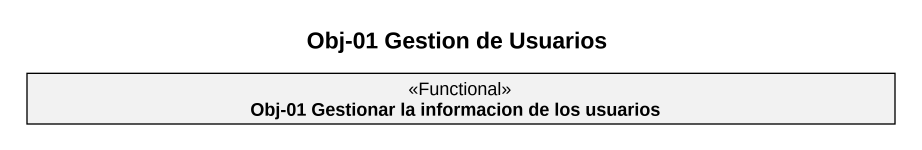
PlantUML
@startuml
title Obj-01 Gestion de Usuarios
hide circle
hide empty members
class "Obj-01 Gestionar la informacion de los usuarios" as Obj_01_Gestionar_la <<Functional>>
@enduml
